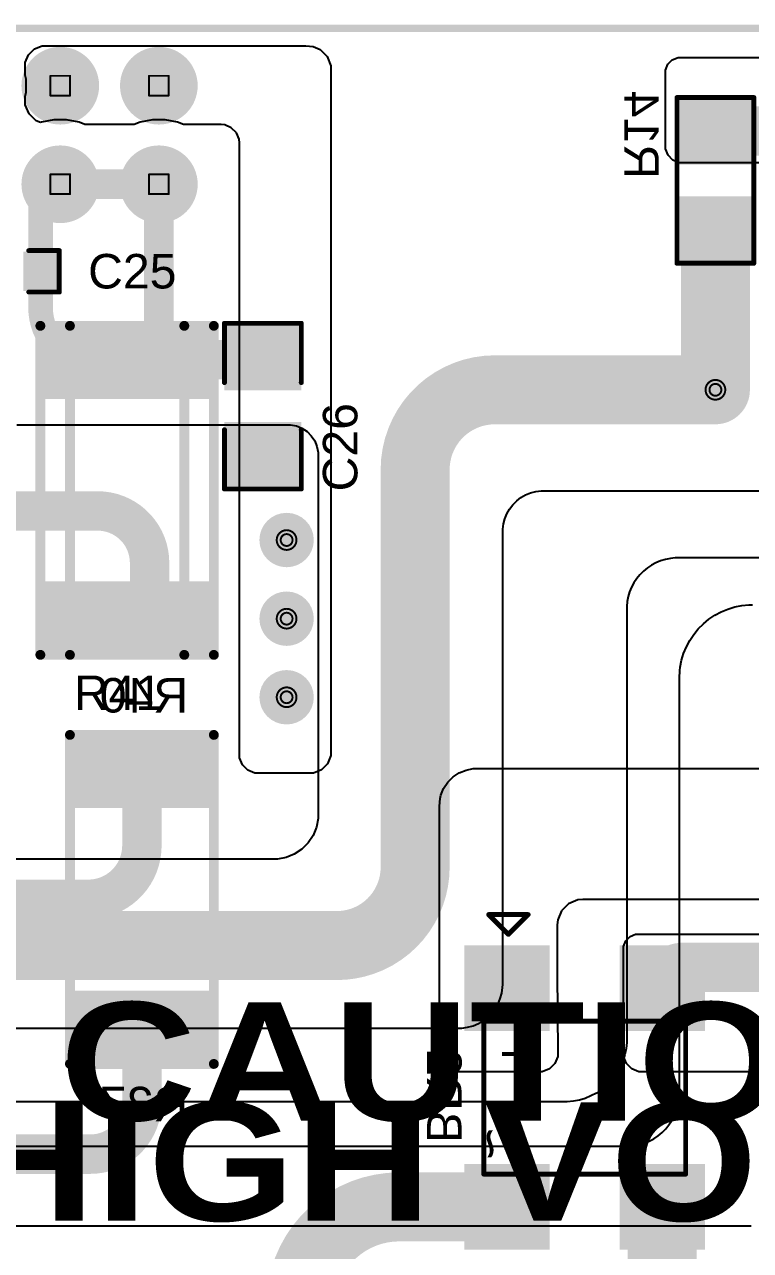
# Model space of a CAD drawing. Header units: inches. Extents: x 0 to 11.3, y 0 to 5.5.
# Drawn here: x 2.579 to 3.316, y 1.309 to 2.553 of the extents above; entities that cross this region are included whole.
import ezdxf

# ---------------------------------------------------------------- set-up
doc = ezdxf.new("R2010")
doc.units = ezdxf.units.IN
doc.header["$MEASUREMENT"] = 0
for name, color, linetype in [('Board Outline', 216, 'Continuous'), ('Bottom Layer', 5, 'Continuous'), ('Bottom Overlay', 54, 'Continuous'), ('Bottom Paste', 16, 'Continuous'), ('Bottom Solder', 6, 'Continuous'), ('Drill Drawing', 1, 'Continuous'), ('Multi-Layer', 9, 'Continuous'), ('Pad Holes', 156, 'Continuous'), ('Top Layer', 1, 'Continuous'), ('Top Overlay', 2, 'Continuous'), ('Top Paste', 8, 'Continuous'), ('Top Solder', 216, 'Continuous'), ('Via Holes', 16, 'Continuous')]:
    doc.layers.add(name, color=color, linetype=linetype)
doc.styles.add('Arial', font='', dxfattribs={"height": 0.2})
doc.styles.add('Arial Black', font='', dxfattribs={"height": 0.2})
doc.styles.get('Arial').set_extended_font_data('Arial')
doc.styles.get('Arial Black').set_extended_font_data('Arial Black')

# ---------------------------------------------------------------- blocks, each defined once
blk = doc.blocks.new('SFH11_PBPC_D12_RA_BK_7')
at = {"layer": 'Bottom Layer'}
h = blk.add_hatch(color=5, dxfattribs=at)
edge = h.paths.add_edge_path()
edge.add_arc((-0.55, 0.05), 0.0354, 0, 360)
h = blk.add_hatch(color=5, dxfattribs=at)
edge = h.paths.add_edge_path()
edge.add_arc((-0.45, 0.05), 0.0354, 0, 360)
h = blk.add_hatch(color=5, dxfattribs=at)
edge = h.paths.add_edge_path()
edge.add_arc((-0.55, -0.05), 0.0354, 0, 360)
h = blk.add_hatch(color=5, dxfattribs=at)
edge = h.paths.add_edge_path()
edge.add_arc((-0.45, -0.05), 0.0354, 0, 360)
at = {"layer": 'Bottom Solder'}
h = blk.add_hatch(color=6, dxfattribs=at)
edge = h.paths.add_edge_path()
edge.add_arc((-0.55, 0.05), 0.0394, 0, 360)
h = blk.add_hatch(color=6, dxfattribs=at)
edge = h.paths.add_edge_path()
edge.add_arc((-0.45, 0.05), 0.0394, 0, 360)
h = blk.add_hatch(color=6, dxfattribs=at)
edge = h.paths.add_edge_path()
edge.add_arc((-0.55, -0.05), 0.0394, 0, 360)
h = blk.add_hatch(color=6, dxfattribs=at)
edge = h.paths.add_edge_path()
edge.add_arc((-0.45, -0.05), 0.0394, 0, 360)
at = {"layer": 'Multi-Layer'}
h = blk.add_hatch(color=9, dxfattribs=at)
edge = h.paths.add_edge_path()
edge.add_arc((-0.55, 0.05), 0.0354, 0, 360)
h = blk.add_hatch(color=9, dxfattribs=at)
edge = h.paths.add_edge_path()
edge.add_arc((-0.45, 0.05), 0.0354, 0, 360)
h = blk.add_hatch(color=9, dxfattribs=at)
edge = h.paths.add_edge_path()
edge.add_arc((-0.55, -0.05), 0.0354, 0, 360)
h = blk.add_hatch(color=9, dxfattribs=at)
edge = h.paths.add_edge_path()
edge.add_arc((-0.45, -0.05), 0.0354, 0, 360)
at = {"layer": 'Pad Holes'}
h = blk.add_hatch(color=7, dxfattribs=at)
edge = h.paths.add_edge_path()
edge.add_arc((-0.55, 0.05), 0.0201, 0, 360)
h = blk.add_hatch(color=7, dxfattribs=at)
edge = h.paths.add_edge_path()
edge.add_arc((-0.45, 0.05), 0.0201, 0, 360)
h = blk.add_hatch(color=7, dxfattribs=at)
edge = h.paths.add_edge_path()
edge.add_arc((-0.55, -0.05), 0.0201, 0, 360)
h = blk.add_hatch(color=7, dxfattribs=at)
edge = h.paths.add_edge_path()
edge.add_arc((-0.45, -0.05), 0.0201, 0, 360)
at = {"layer": 'Top Layer'}
h = blk.add_hatch(color=1, dxfattribs=at)
edge = h.paths.add_edge_path()
edge.add_arc((-0.55, 0.05), 0.0354, 0, 360)
h = blk.add_hatch(color=1, dxfattribs=at)
edge = h.paths.add_edge_path()
edge.add_arc((-0.45, 0.05), 0.0354, 0, 360)
h = blk.add_hatch(color=1, dxfattribs=at)
edge = h.paths.add_edge_path()
edge.add_arc((-0.55, -0.05), 0.0354, 0, 360)
h = blk.add_hatch(color=1, dxfattribs=at)
edge = h.paths.add_edge_path()
edge.add_arc((-0.45, -0.05), 0.0354, 0, 360)
at = {"layer": 'Top Solder'}
h = blk.add_hatch(color=216, dxfattribs=at)
edge = h.paths.add_edge_path()
edge.add_arc((-0.55, 0.05), 0.0394, 0, 360)
h = blk.add_hatch(color=216, dxfattribs=at)
edge = h.paths.add_edge_path()
edge.add_arc((-0.45, 0.05), 0.0394, 0, 360)
h = blk.add_hatch(color=216, dxfattribs=at)
edge = h.paths.add_edge_path()
edge.add_arc((-0.55, -0.05), 0.0394, 0, 360)
h = blk.add_hatch(color=216, dxfattribs=at)
edge = h.paths.add_edge_path()
edge.add_arc((-0.45, -0.05), 0.0394, 0, 360)
blk = doc.blocks.new('RES_2512_13')
at = {"layer": 'Top Layer'}
for points in [[(-0.1594, 0.0669), (-0.0965, 0.0669), (-0.0965, -0.0669), (-0.1594, -0.0669)], [(0.0965, 0.0669), (0.1594, 0.0669), (0.1594, -0.0669), (0.0965, -0.0669)]]:
    blk.add_hatch(color=1, dxfattribs=at).paths.add_polyline_path(points)
at = {"layer": 'Top Paste'}
for points in [[(-0.1594, 0.0669), (-0.0965, 0.0669), (-0.0965, -0.0669), (-0.1594, -0.0669)], [(0.0965, 0.0669), (0.1594, 0.0669), (0.1594, -0.0669), (0.0965, -0.0669)]]:
    blk.add_hatch(color=8, dxfattribs=at).paths.add_polyline_path(points)
at = {"layer": 'Top Solder'}
for points in [[(-0.1634, 0.0709), (-0.0925, 0.0709), (-0.0925, -0.0709), (-0.1634, -0.0709)], [(0.0925, 0.0709), (0.1634, 0.0709), (0.1634, -0.0709), (0.0925, -0.0709)]]:
    blk.add_hatch(color=216, dxfattribs=at).paths.add_polyline_path(points)
at = {"layer": 'Top Overlay', "const_width": 0.01}
for points in [[(-0.167, 0.073), (-0.167, -0.073)], [(-0.167, 0.073), (0.1668, 0.073)], [(0.1668, 0.073), (0.1668, -0.073)], [(-0.167, -0.073), (0.1668, -0.073)]]:
    blk.add_lwpolyline(points, dxfattribs=at)
at = {"layer": 'Top Overlay', "const_width": 0.005}
for points in [[(-0.1695, 0.073, 1), (-0.1645, 0.073, 1)], [(-0.1695, 0.073, 1), (-0.1645, 0.073, 1)], [(0.1643, 0.073, 1), (0.1693, 0.073, 1)], [(0.1643, 0.073, 1), (0.1693, 0.073, 1)], [(-0.1695, -0.073, 1), (-0.1645, -0.073, 1)], [(-0.1695, -0.073, 1), (-0.1645, -0.073, 1)], [(0.1643, -0.073, 1), (0.1693, -0.073, 1)], [(0.1643, -0.073, 1), (0.1693, -0.073, 1)]]:
    blk.add_lwpolyline(points, format="xyb", close=True, dxfattribs=at)
blk = doc.blocks.new('RES_2512_B_14')
at = {"layer": 'Bottom Layer'}
for points in [[(-0.1594, 0.0669), (-0.0965, 0.0669), (-0.0965, -0.0669), (-0.1594, -0.0669)], [(0.0965, 0.0669), (0.1594, 0.0669), (0.1594, -0.0669), (0.0965, -0.0669)]]:
    blk.add_hatch(color=5, dxfattribs=at).paths.add_polyline_path(points)
at = {"layer": 'Bottom Paste'}
for points in [[(-0.1594, 0.0669), (-0.0965, 0.0669), (-0.0965, -0.0669), (-0.1594, -0.0669)], [(0.0965, 0.0669), (0.1594, 0.0669), (0.1594, -0.0669), (0.0965, -0.0669)]]:
    blk.add_hatch(color=16, dxfattribs=at).paths.add_polyline_path(points)
at = {"layer": 'Bottom Solder'}
for points in [[(-0.1634, 0.0709), (-0.0925, 0.0709), (-0.0925, -0.0709), (-0.1634, -0.0709)], [(0.0925, 0.0709), (0.1634, 0.0709), (0.1634, -0.0709), (0.0925, -0.0709)]]:
    blk.add_hatch(color=6, dxfattribs=at).paths.add_polyline_path(points)
at = {"layer": 'Bottom Overlay', "const_width": 0.01}
for points in [[(-0.167, 0.073), (-0.167, -0.073)], [(-0.167, 0.073), (0.1668, 0.073)], [(0.1668, 0.073), (0.1668, -0.073)], [(-0.167, -0.073), (0.1668, -0.073)]]:
    blk.add_lwpolyline(points, dxfattribs=at)
at = {"layer": 'Bottom Overlay', "const_width": 0.005}
for points in [[(-0.1695, 0.073, 1), (-0.1645, 0.073, 1)], [(-0.1695, 0.073, 1), (-0.1645, 0.073, 1)], [(0.1643, 0.073, 1), (0.1693, 0.073, 1)], [(0.1643, 0.073, 1), (0.1693, 0.073, 1)], [(-0.1695, -0.073, 1), (-0.1645, -0.073, 1)], [(-0.1695, -0.073, 1), (-0.1645, -0.073, 1)], [(0.1643, -0.073, 1), (0.1693, -0.073, 1)], [(0.1643, -0.073, 1), (0.1693, -0.073, 1)]]:
    blk.add_lwpolyline(points, format="xyb", close=True, dxfattribs=at)
blk = doc.blocks.new('RES_2512_B_17')
at = {"layer": 'Bottom Layer'}
for points in [[(-0.1594, 0.0669), (-0.0965, 0.0669), (-0.0965, -0.0669), (-0.1594, -0.0669)], [(0.0965, 0.0669), (0.1594, 0.0669), (0.1594, -0.0669), (0.0965, -0.0669)]]:
    blk.add_hatch(color=5, dxfattribs=at).paths.add_polyline_path(points)
at = {"layer": 'Bottom Paste'}
for points in [[(-0.1594, 0.0669), (-0.0965, 0.0669), (-0.0965, -0.0669), (-0.1594, -0.0669)], [(0.0965, 0.0669), (0.1594, 0.0669), (0.1594, -0.0669), (0.0965, -0.0669)]]:
    blk.add_hatch(color=16, dxfattribs=at).paths.add_polyline_path(points)
at = {"layer": 'Bottom Solder'}
for points in [[(-0.1634, 0.0709), (-0.0925, 0.0709), (-0.0925, -0.0709), (-0.1634, -0.0709)], [(0.0925, 0.0709), (0.1634, 0.0709), (0.1634, -0.0709), (0.0925, -0.0709)]]:
    blk.add_hatch(color=6, dxfattribs=at).paths.add_polyline_path(points)
at = {"layer": 'Bottom Overlay', "const_width": 0.01}
for points in [[(-0.167, 0.073), (-0.167, -0.073)], [(-0.167, 0.073), (0.1668, 0.073)], [(0.1668, 0.073), (0.1668, -0.073)], [(-0.167, -0.073), (0.1668, -0.073)]]:
    blk.add_lwpolyline(points, dxfattribs=at)
at = {"layer": 'Bottom Overlay', "const_width": 0.005}
for points in [[(-0.1695, 0.073, 1), (-0.1645, 0.073, 1)], [(-0.1695, 0.073, 1), (-0.1645, 0.073, 1)], [(0.1643, 0.073, 1), (0.1693, 0.073, 1)], [(0.1643, 0.073, 1), (0.1693, 0.073, 1)], [(-0.1695, -0.073, 1), (-0.1645, -0.073, 1)], [(-0.1695, -0.073, 1), (-0.1645, -0.073, 1)], [(0.1643, -0.073, 1), (0.1693, -0.073, 1)], [(0.1643, -0.073, 1), (0.1693, -0.073, 1)]]:
    blk.add_lwpolyline(points, format="xyb", close=True, dxfattribs=at)
blk = doc.blocks.new('R___1206_B_36')
at = {"layer": 'Bottom Layer'}
for points in [[(-0.08, 0.035), (-0.02, 0.035), (-0.02, -0.035), (-0.08, -0.035)], [(0.02, 0.035), (0.08, 0.035), (0.08, -0.035), (0.02, -0.035)]]:
    blk.add_hatch(color=5, dxfattribs=at).paths.add_polyline_path(points)
at = {"layer": 'Bottom Paste'}
for points in [[(-0.08, 0.035), (-0.02, 0.035), (-0.02, -0.035), (-0.08, -0.035)], [(0.02, 0.035), (0.08, 0.035), (0.08, -0.035), (0.02, -0.035)]]:
    blk.add_hatch(color=16, dxfattribs=at).paths.add_polyline_path(points)
at = {"layer": 'Bottom Solder'}
for points in [[(-0.084, 0.039), (-0.016, 0.039), (-0.016, -0.039), (-0.084, -0.039)], [(0.016, 0.039), (0.084, 0.039), (0.084, -0.039), (0.016, -0.039)]]:
    blk.add_hatch(color=6, dxfattribs=at).paths.add_polyline_path(points)
at = {"layer": 'Bottom Overlay', "const_width": 0.005}
for points in [[(-0.084, 0.039), (-0.084, -0.039)], [(-0.084, 0.039), (0.084, 0.039)], [(0.084, 0.039), (0.084, -0.039)], [(-0.084, -0.039), (0.084, -0.039)]]:
    blk.add_lwpolyline(points, dxfattribs=at)
at = {"layer": 'Bottom Overlay', "const_width": 0.0025}
for points in [[(-0.0853, 0.039, 1), (-0.0828, 0.039, 1)], [(-0.0853, 0.039, 1), (-0.0828, 0.039, 1)], [(0.0828, 0.039, 1), (0.0853, 0.039, 1)], [(0.0828, 0.039, 1), (0.0853, 0.039, 1)], [(-0.0853, -0.039, 1), (-0.0828, -0.039, 1)], [(-0.0853, -0.039, 1), (-0.0828, -0.039, 1)], [(0.0828, -0.039, 1), (0.0853, -0.039, 1)], [(0.0828, -0.039, 1), (0.0853, -0.039, 1)]]:
    blk.add_lwpolyline(points, format="xyb", close=True, dxfattribs=at)
blk = doc.blocks.new('C___1206_59')
at = {"layer": 'Top Layer'}
for points in [[(-0.08, 0.035), (-0.02, 0.035), (-0.02, -0.035), (-0.08, -0.035)], [(0.02, 0.035), (0.08, 0.035), (0.08, -0.035), (0.02, -0.035)]]:
    blk.add_hatch(color=1, dxfattribs=at).paths.add_polyline_path(points)
at = {"layer": 'Top Paste'}
for points in [[(-0.08, 0.035), (-0.02, 0.035), (-0.02, -0.035), (-0.08, -0.035)], [(0.02, 0.035), (0.08, 0.035), (0.08, -0.035), (0.02, -0.035)]]:
    blk.add_hatch(color=8, dxfattribs=at).paths.add_polyline_path(points)
at = {"layer": 'Top Solder'}
for points in [[(-0.084, 0.039), (-0.016, 0.039), (-0.016, -0.039), (-0.084, -0.039)], [(0.016, 0.039), (0.084, 0.039), (0.084, -0.039), (0.016, -0.039)]]:
    blk.add_hatch(color=216, dxfattribs=at).paths.add_polyline_path(points)
at = {"layer": 'Top Overlay', "const_width": 0.005}
for points in [[(-0.084, 0.039), (-0.084, -0.039)], [(-0.084, 0.039), (-0.024, 0.039)], [(0.024, 0.039), (0.084, 0.039)], [(0.084, 0.039), (0.084, -0.039)], [(-0.084, -0.039), (-0.024, -0.039)], [(0.024, -0.039), (0.084, -0.039)]]:
    blk.add_lwpolyline(points, dxfattribs=at)
at = {"layer": 'Top Overlay', "const_width": 0.0025}
for points in [[(-0.0853, 0.039, 1), (-0.0828, 0.039, 1)], [(-0.0853, 0.039, 1), (-0.0828, 0.039, 1)], [(-0.0253, 0.039, 1), (-0.0227, 0.039, 1)], [(0.0227, 0.039, 1), (0.0253, 0.039, 1)], [(0.0828, 0.039, 1), (0.0853, 0.039, 1)], [(0.0828, 0.039, 1), (0.0853, 0.039, 1)], [(-0.0853, -0.039, 1), (-0.0828, -0.039, 1)], [(-0.0853, -0.039, 1), (-0.0828, -0.039, 1)], [(-0.0253, -0.039, 1), (-0.0227, -0.039, 1)], [(0.0227, -0.039, 1), (0.0253, -0.039, 1)], [(0.0828, -0.039, 1), (0.0853, -0.039, 1)], [(0.0828, -0.039, 1), (0.0853, -0.039, 1)]]:
    blk.add_lwpolyline(points, format="xyb", close=True, dxfattribs=at)
blk = doc.blocks.new('C___0603_60')
at = {"layer": 'Top Layer'}
for points in [[(-0.015, 0.0175), (-0.015, -0.0175), (-0.045, -0.0175), (-0.045, 0.0175)], [(0.045, 0.0175), (0.045, -0.0175), (0.015, -0.0175), (0.015, 0.0175)]]:
    blk.add_hatch(color=1, dxfattribs=at).paths.add_polyline_path(points)
at = {"layer": 'Top Paste'}
for points in [[(-0.015, 0.0175), (-0.015, -0.0175), (-0.045, -0.0175), (-0.045, 0.0175)], [(0.045, 0.0175), (0.045, -0.0175), (0.015, -0.0175), (0.015, 0.0175)]]:
    blk.add_hatch(color=8, dxfattribs=at).paths.add_polyline_path(points)
at = {"layer": 'Top Solder'}
for points in [[(-0.0126, 0.0199), (-0.0126, -0.0199), (-0.0474, -0.0199), (-0.0474, 0.0199)], [(0.0474, 0.0199), (0.0474, -0.0199), (0.0126, -0.0199), (0.0126, 0.0199)]]:
    blk.add_hatch(color=216, dxfattribs=at).paths.add_polyline_path(points)
at = {"layer": 'Top Overlay', "const_width": 0.005}
for points in [[(-0.049, 0.021), (-0.049, -0.021)], [(-0.018, 0.021), (-0.049, 0.021)], [(0.049, 0.021), (0.018, 0.021)], [(0.049, 0.021), (0.049, -0.021)], [(-0.018, -0.021), (-0.049, -0.021)], [(0.049, -0.021), (0.018, -0.021)]]:
    blk.add_lwpolyline(points, dxfattribs=at)
at = {"layer": 'Top Overlay', "const_width": 0.0025}
for points in [[(-0.0503, 0.021, 1), (-0.0478, 0.021, 1)], [(-0.0503, 0.021, 1), (-0.0478, 0.021, 1)], [(-0.0192, 0.021, 1), (-0.0168, 0.021, 1)], [(0.0168, 0.021, 1), (0.0192, 0.021, 1)], [(0.0478, 0.021, 1), (0.0503, 0.021, 1)], [(0.0478, 0.021, 1), (0.0503, 0.021, 1)], [(-0.0503, -0.021, 1), (-0.0478, -0.021, 1)], [(-0.0503, -0.021, 1), (-0.0478, -0.021, 1)], [(-0.0192, -0.021, 1), (-0.0168, -0.021, 1)], [(0.0168, -0.021, 1), (0.0192, -0.021, 1)], [(0.0478, -0.021, 1), (0.0503, -0.021, 1)], [(0.0478, -0.021, 1), (0.0503, -0.021, 1)]]:
    blk.add_lwpolyline(points, format="xyb", close=True, dxfattribs=at)
blk = doc.blocks.new('LMBS_1_B_78')
at = {"layer": 'Bottom Layer'}
for points in [[(-0.1503, 0.1181), (-0.0715, 0.1181), (-0.0715, 0.0394), (-0.1503, 0.0394)], [(0.0715, 0.1181), (0.1503, 0.1181), (0.1503, 0.0394), (0.0715, 0.0394)], [(-0.1503, -0.0394), (-0.0715, -0.0394), (-0.0715, -0.1181), (-0.1503, -0.1181)], [(0.0715, -0.0394), (0.1503, -0.0394), (0.1503, -0.1181), (0.0715, -0.1181)]]:
    blk.add_hatch(color=5, dxfattribs=at).paths.add_polyline_path(points)
at = {"layer": 'Bottom Paste'}
for points in [[(-0.1503, 0.1181), (-0.0715, 0.1181), (-0.0715, 0.0394), (-0.1503, 0.0394)], [(0.0715, 0.1181), (0.1503, 0.1181), (0.1503, 0.0394), (0.0715, 0.0394)], [(-0.1503, -0.0394), (-0.0715, -0.0394), (-0.0715, -0.1181), (-0.1503, -0.1181)], [(0.0715, -0.0394), (0.1503, -0.0394), (0.1503, -0.1181), (0.0715, -0.1181)]]:
    blk.add_hatch(color=16, dxfattribs=at).paths.add_polyline_path(points)
at = {"layer": 'Bottom Solder'}
for points in [[(-0.1543, 0.1221), (-0.0675, 0.1221), (-0.0675, 0.0354), (-0.1543, 0.0354)], [(0.0675, 0.1221), (0.1543, 0.1221), (0.1543, 0.0354), (0.0675, 0.0354)], [(-0.1543, -0.0354), (-0.0675, -0.0354), (-0.0675, -0.1221), (-0.1543, -0.1221)], [(0.0675, -0.0354), (0.1543, -0.0354), (0.1543, -0.1221), (0.0675, -0.1221)]]:
    blk.add_hatch(color=6, dxfattribs=at).paths.add_polyline_path(points)
at = {"layer": 'Bottom Overlay', "const_width": 0.005}
for points in [[(0.0776, 0.1024), (-0.0776, 0.1024)], [(-0.0776, -0.1024), (-0.0776, 0.1024)], [(0.0776, -0.1024), (0.0776, 0.1024)], [(0.0776, -0.1024), (-0.0776, -0.1024)]]:
    blk.add_lwpolyline(points, dxfattribs=at)
at = {"layer": 'Bottom Overlay', "const_width": 0.0025}
for points in [[(-0.0789, 0.1024, 1), (-0.0764, 0.1024, 1)], [(-0.0789, 0.1024, 1), (-0.0764, 0.1024, 1)], [(0.0764, 0.1024, 1), (0.0789, 0.1024, 1)], [(0.0764, 0.1024, 1), (0.0789, 0.1024, 1)], [(-0.0789, -0.1024, 1), (-0.0764, -0.1024, 1)], [(-0.0789, -0.1024, 1), (-0.0764, -0.1024, 1)], [(0.0764, -0.1024, 1), (0.0789, -0.1024, 1)], [(0.0764, -0.1024, 1), (0.0789, -0.1024, 1)]]:
    blk.add_lwpolyline(points, format="xyb", close=True, dxfattribs=at)
at = {"layer": 'Bottom Overlay', "style": 'Arial', "text_generation_flag": 2}
for s, p in [('-', (-0.0602, 0.0967)), ('+', (-0.0602, -0.0508))]:
    blk.add_text(s, height=0.0394, rotation=-180, dxfattribs=at).set_placement(p)
for p in [(0.063, 0.035), (0.063, -0.115)]:
    blk.add_text('~', height=0.0394, dxfattribs=at).set_placement(p)

msp = doc.modelspace()

# ---------------------------------------------------------------- hatches: boundary and pattern name
at = {"layer": 'Bottom Layer'}
h = msp.add_hatch(color=5, dxfattribs=at)
edge = h.paths.add_edge_path()
edge.add_arc((3.28, 2.1824), 0.0236, 0, 360)
h = msp.add_hatch(color=5, dxfattribs=at)
edge = h.paths.add_edge_path()
edge.add_arc((2.845, 2.03), 0.0236, 0, 360)
h = msp.add_hatch(color=5, dxfattribs=at)
edge = h.paths.add_edge_path()
edge.add_arc((2.845, 1.9502), 0.0236, 0, 360)
h = msp.add_hatch(color=5, dxfattribs=at)
edge = h.paths.add_edge_path()
edge.add_arc((2.845, 1.8705), 0.0236, 0, 360)
at = {"layer": 'Bottom Solder'}
h = msp.add_hatch(color=6, dxfattribs=at)
edge = h.paths.add_edge_path()
edge.add_arc((3.28, 2.1824), 0.0276, 0, 360)
h = msp.add_hatch(color=6, dxfattribs=at)
edge = h.paths.add_edge_path()
edge.add_arc((2.845, 2.03), 0.0276, 0, 360)
h = msp.add_hatch(color=6, dxfattribs=at)
edge = h.paths.add_edge_path()
edge.add_arc((2.845, 1.9502), 0.0276, 0, 360)
h = msp.add_hatch(color=6, dxfattribs=at)
edge = h.paths.add_edge_path()
edge.add_arc((2.845, 1.8705), 0.0276, 0, 360)
at = {"layer": 'Top Layer'}
h = msp.add_hatch(color=1, dxfattribs=at)
edge = h.paths.add_edge_path()
edge.add_arc((3.28, 2.1824), 0.0236, 0, 360)
h = msp.add_hatch(color=1, dxfattribs=at)
edge = h.paths.add_edge_path()
edge.add_arc((2.845, 2.03), 0.0236, 0, 360)
h = msp.add_hatch(color=1, dxfattribs=at)
edge = h.paths.add_edge_path()
edge.add_arc((2.845, 1.9502), 0.0236, 0, 360)
h = msp.add_hatch(color=1, dxfattribs=at)
edge = h.paths.add_edge_path()
edge.add_arc((2.845, 1.8705), 0.0236, 0, 360)
at = {"layer": 'Top Solder'}
h = msp.add_hatch(color=216, dxfattribs=at)
edge = h.paths.add_edge_path()
edge.add_arc((3.28, 2.1824), 0.0276, 0, 360)
h = msp.add_hatch(color=216, dxfattribs=at)
edge = h.paths.add_edge_path()
edge.add_arc((2.845, 2.03), 0.0276, 0, 360)
h = msp.add_hatch(color=216, dxfattribs=at)
edge = h.paths.add_edge_path()
edge.add_arc((2.845, 1.9502), 0.0276, 0, 360)
h = msp.add_hatch(color=216, dxfattribs=at)
edge = h.paths.add_edge_path()
edge.add_arc((2.845, 1.8705), 0.0276, 0, 360)
at = {"layer": 'Via Holes'}
h = msp.add_hatch(color=7, dxfattribs=at)
edge = h.paths.add_edge_path()
edge.add_arc((3.28, 2.1824), 0.0118, 0, 360)
h = msp.add_hatch(color=7, dxfattribs=at)
edge = h.paths.add_edge_path()
edge.add_arc((2.845, 2.03), 0.0118, 0, 360)
h = msp.add_hatch(color=7, dxfattribs=at)
edge = h.paths.add_edge_path()
edge.add_arc((2.845, 1.9502), 0.0118, 0, 360)
h = msp.add_hatch(color=7, dxfattribs=at)
edge = h.paths.add_edge_path()
edge.add_arc((2.845, 1.8705), 0.0118, 0, 360)

# ---------------------------------------------------------------- linework, layer by layer
at = {"layer": 'Board Outline', "const_width": 0.0075}
msp.add_lwpolyline([(0.0098, 2.5492), (4.3209, 2.5492)], dxfattribs=at)
at = {"layer": 'Bottom Layer'}
for p, q in [((2.5832, 2.5222), (2.5892, 2.5282)), ((2.5892, 2.5282), (2.597, 2.5315)), ((2.597, 2.5315), (2.8645, 2.5315)), ((2.8645, 2.5315), (2.8645, 2.5315)), ((2.8645, 2.5315), (2.8645, 2.5315)), ((2.8645, 2.5315), (2.8645, 2.5315)), ((2.8645, 2.5315), (2.8719, 2.5305)), ((2.8719, 2.5305), (2.879, 2.5276)), ((2.879, 2.5276), (2.8861, 2.5204)), ((2.5799, 2.5144), (2.5832, 2.5222)), ((2.5799, 2.5017), (2.5799, 2.5144)), ((2.8861, 2.5204), (2.89, 2.5111)), ((3.2293, 2.5068), (3.2317, 2.5126)), ((3.2317, 2.5126), (3.2362, 2.5171)), ((3.2362, 2.5171), (3.2421, 2.5196)), ((3.2421, 2.5196), (3.2453, 2.5196)), ((3.2453, 2.5196), (3.2453, 2.5196)), ((3.2453, 2.5196), (3.4653, 2.5196)), ((2.5808, 2.4974), (2.5799, 2.5017)), ((2.89, 2.5111), (2.89, 2.506)), ((2.89, 2.506), (2.89, 1.8157)), ((3.2293, 2.4781), (3.2293, 2.5068)), ((2.5808, 2.4845), (2.5808, 2.4974)), ((2.5799, 2.4801), (2.5808, 2.4845)), ((2.5799, 2.4716), (2.5799, 2.4801)), ((3.2293, 2.4303), (3.2293, 2.4781)), ((2.5838, 2.4623), (2.5799, 2.4716)), ((2.5908, 2.4552), (2.5838, 2.4623)), ((2.5952, 2.4534), (2.5908, 2.4552)), ((2.5963, 2.4539), (2.5952, 2.4534)), ((2.6089, 2.4564), (2.5963, 2.4539)), ((2.6218, 2.4564), (2.6089, 2.4564)), ((2.6344, 2.4539), (2.6218, 2.4564)), ((2.6403, 2.4514), (2.6344, 2.4539)), ((2.6904, 2.4514), (2.6403, 2.4514)), ((2.6963, 2.4539), (2.6904, 2.4514)), ((2.7089, 2.4564), (2.6963, 2.4539)), ((2.7218, 2.4564), (2.7089, 2.4564)), ((2.7344, 2.4539), (2.7218, 2.4564)), ((2.7403, 2.4514), (2.7344, 2.4539)), ((2.7786, 2.4514), (2.7403, 2.4514)), ((2.7822, 2.4511), (2.7786, 2.4514)), ((2.7889, 2.4483), (2.7822, 2.4511)), ((2.794, 2.4432), (2.7889, 2.4483)), ((2.7968, 2.4365), (2.794, 2.4432)), ((2.7972, 2.4328), (2.7968, 2.4365)), ((2.7972, 1.8128), (2.7972, 2.4328)), ((2.7972, 2.4328), (2.7972, 2.4328)), ((2.7972, 2.4328), (2.7972, 2.4328)), ((2.7972, 2.4328), (2.7972, 2.4328)), ((3.2293, 2.4269), (3.2293, 2.4303)), ((3.232, 2.4204), (3.2293, 2.4269)), ((3.2369, 2.4155), (3.232, 2.4204)), ((3.2433, 2.4128), (3.2369, 2.4155)), ((3.2468, 2.4128), (3.2433, 2.4128)), ((3.4629, 2.4128), (3.2468, 2.4128)), ((2.7972, 1.809), (2.7972, 1.8128)), ((2.8001, 1.8019), (2.7972, 1.809)), ((2.89, 1.8113), (2.8866, 1.8031)), ((2.89, 1.8157), (2.89, 1.8157)), ((2.89, 1.8157), (2.89, 1.8113)), ((2.8055, 1.7964), (2.8001, 1.8019)), ((2.8127, 1.7935), (2.8055, 1.7964)), ((2.8165, 1.7935), (2.8127, 1.7935)), ((2.8678, 1.7935), (2.8165, 1.7935)), ((2.8722, 1.7935), (2.8678, 1.7935)), ((2.8804, 1.7969), (2.8722, 1.7935)), ((2.8866, 1.8031), (2.8804, 1.7969)), ((3.0138, 1.7896), (3.0201, 1.7938)), ((3.0201, 1.7938), (3.027, 1.7967)), ((3.027, 1.7967), (3.0344, 1.7981)), ((3.0344, 1.7981), (3.0381, 1.7981)), ((3.0381, 1.7981), (3.6898, 1.7981)), ((3.0043, 1.7781), (3.0085, 1.7843)), ((3.0085, 1.7843), (3.0138, 1.7896)), ((3, 1.76), (3.0008, 1.7677)), ((3.0008, 1.7677), (3.0015, 1.7711)), ((3.0015, 1.7711), (3.0043, 1.7781)), ((3, 1.5084), (3, 1.76)), ((3, 1.76), (3, 1.76)), ((3.131, 1.6611), (3.1239, 1.6539)), ((3.1404, 1.6649), (3.131, 1.6611)), ((3.1454, 1.6654), (3.1404, 1.6649)), ((3.2357, 1.6654), (3.1454, 1.6654)), ((3.1454, 1.6654), (3.1454, 1.6654)), ((3.5916, 1.6654), (3.2357, 1.6654)), ((3.12, 1.6446), (3.1195, 1.6395)), ((3.1239, 1.6539), (3.12, 1.6446)), ((3.1195, 1.6395), (3.1195, 1.5908)), ((3.1934, 1.6277), (3.199, 1.63)), ((3.199, 1.63), (3.2021, 1.63)), ((3.2021, 1.63), (3.5183, 1.63)), ((3.1868, 1.6177), (3.1891, 1.6234)), ((3.1868, 1.6147), (3.1868, 1.6177)), ((3.1891, 1.6234), (3.1934, 1.6277)), ((3.1868, 1.51), (3.1868, 1.6147)), ((3.1868, 1.6147), (3.1868, 1.6147)), ((3.1195, 1.5908), (3.12, 1.51)), ((3, 1.5048), (3, 1.5084)), ((3.12, 1.5061), (3.117, 1.499)), ((3.12, 1.51), (3.12, 1.5061)), ((3.1868, 1.5061), (3.1868, 1.51)), ((3.1897, 1.499), (3.1868, 1.5061)), ((3.0027, 1.4983), (3, 1.5048)), ((3.0077, 1.4933), (3.0027, 1.4983)), ((3.0143, 1.4906), (3.0077, 1.4933)), ((3.1116, 1.4935), (3.1044, 1.4906)), ((3.117, 1.499), (3.1116, 1.4935)), ((3.1952, 1.4935), (3.1897, 1.499)), ((3.2023, 1.4906), (3.1952, 1.4935)), ((3.1044, 1.4906), (3.0143, 1.4906)), ((3.3544, 1.4906), (3.2023, 1.4906))]:
    msp.add_line(p, q, dxfattribs=at)
for points, const_width in [([(3.28, 2.4448), (3.4135, 2.4448)], 0.05), ([(2.62, 2.3909), (2.7154, 2.3909)], 0.03), ([(2.7154, 2.2325), (2.7154, 2.3909)], 0.03), ([(2.7154, 2.3909), (2.72, 2.3909)], 0.03), ([(3.28, 2.1824), (3.28, 2.3344)], 0.07), ([(2.6825, 2.2085), (2.7154, 2.2325)], 0.03), ([(2.5583, 2.0595), (2.6533, 2.0595)], 0.04), ([(2.706, 1.9526), (2.706, 2.0068)], 0.04), ([(2.6982, 1.7199), (2.6982, 1.7935)], 0.04), ([(2.5488, 1.6655), (2.6438, 1.6655)], 0.04), ([(3.2473, 1.5965), (3.5108, 1.5965)], 0.05), ([(2.6982, 1.4592), (2.6982, 1.5376)], 0.04), ([(2.4345, 1.407), (2.646, 1.407)], 0.04), ([(2.9593, 1.3535), (3.0615, 1.3535)], 0.07), ([(3.2261, 1.2292), (3.2261, 1.3535)], 0.07)]:
    msp.add_lwpolyline(points, dxfattribs=dict(at, const_width=const_width))
for points, const_width in [([(3.2675, 2.4448, 1), (3.2925, 2.4448, 1)], 0.025), ([(2.6125, 2.3909, 1), (2.6275, 2.3909, 1)], 0.015), ([(2.7079, 2.3909, 1), (2.7229, 2.3909, 1)], 0.015), ([(2.7079, 2.3909, 1), (2.7229, 2.3909, 1)], 0.015), ([(2.7079, 2.3909, 1), (2.7229, 2.3909, 1)], 0.015), ([(2.7125, 2.3909, 1), (2.7275, 2.3909, 1)], 0.015), ([(3.2625, 2.3344, 1), (3.2975, 2.3344, 1)], 0.035), ([(2.7079, 2.2325, 1), (2.7229, 2.2325, 1)], 0.015), ([(2.7079, 2.2325, 1), (2.7229, 2.2325, 1)], 0.015), ([(2.6751, 2.2085, 1), (2.69, 2.2085, 1)], 0.015), ([(3.2625, 2.1824, 1), (3.2975, 2.1824, 1)], 0.035), ([(2.6433, 2.0595, 1), (2.6633, 2.0595, 1)], 0.02), ([(2.6433, 2.0595, 1), (2.6633, 2.0595, 1)], 0.02), ([(2.696, 2.0068, 1), (2.716, 2.0068, 1)], 0.02), ([(2.696, 2.0068, 1), (2.716, 2.0068, 1)], 0.02), ([(2.696, 1.9526, 1), (2.716, 1.9526, 1)], 0.02), ([(2.6882, 1.7935, 1), (2.7082, 1.7935, 1)], 0.02), ([(2.6882, 1.7199, 1), (2.7082, 1.7199, 1)], 0.02), ([(2.6882, 1.7199, 1), (2.7082, 1.7199, 1)], 0.02), ([(2.6338, 1.6655, 1), (2.6538, 1.6655, 1)], 0.02), ([(2.6338, 1.6655, 1), (2.6538, 1.6655, 1)], 0.02), ([(3.2348, 1.5965, 1), (3.2598, 1.5965, 1)], 0.025), ([(3.2348, 1.5965, 1), (3.2598, 1.5965, 1)], 0.025), ([(3.2136, 1.5753, 1), (3.2386, 1.5753, 1)], 0.025), ([(2.6882, 1.5376, 1), (2.7082, 1.5376, 1)], 0.02), ([(2.6882, 1.4592, 1), (2.7082, 1.4592, 1)], 0.02), ([(2.6882, 1.4592, 1), (2.7082, 1.4592, 1)], 0.02), ([(2.636, 1.407, 1), (2.656, 1.407, 1)], 0.02), ([(2.636, 1.407, 1), (2.656, 1.407, 1)], 0.02), ([(2.9418, 1.3535, 1), (2.9768, 1.3535, 1)], 0.035), ([(2.9418, 1.3535, 1), (2.9768, 1.3535, 1)], 0.035), ([(3.044, 1.3535, 1), (3.079, 1.3535, 1)], 0.035), ([(3.2086, 1.3535, 1), (3.2436, 1.3535, 1)], 0.035)]:
    msp.add_lwpolyline(points, format="xyb", close=True, dxfattribs=dict(at, const_width=const_width))
for points, const_width in [([(2.6533, 2.0595, -0.414214), (2.706, 2.0068)], 0.04), ([(2.6982, 1.7199, -0.414214), (2.6438, 1.6655)], 0.04), ([(3.2261, 1.5753, -0.414214), (3.2473, 1.5965)], 0.05), ([(2.6982, 1.4592, -0.414214), (2.646, 1.407)], 0.04), ([(2.8593, 1.2535, -0.414214), (2.9593, 1.3535)], 0.07)]:
    msp.add_lwpolyline(points, format="xyb", dxfattribs=dict(at, const_width=const_width))
at = {"layer": 'Bottom Overlay'}
for p, q in [((3.07, 1.63), (3.05, 1.65)), ((3.05, 1.65), (3.09, 1.65)), ((3.09, 1.65), (3.07, 1.63))]:
    msp.add_line(p, q, dxfattribs=at)
at = {"layer": 'Bottom Overlay', "const_width": 0.005}
for points in [[(3.05, 1.65), (3.09, 1.65)], [(3.05, 1.65), (3.07, 1.63)], [(3.07, 1.63), (3.09, 1.65)]]:
    msp.add_lwpolyline(points, dxfattribs=at)
at = {"layer": 'Bottom Overlay', "const_width": 0.0025}
for points in [[(3.0488, 1.65, 1), (3.0513, 1.65, 1)], [(3.0488, 1.65, 1), (3.0513, 1.65, 1)], [(3.0888, 1.65, 1), (3.0913, 1.65, 1)], [(3.0888, 1.65, 1), (3.0913, 1.65, 1)], [(3.0688, 1.63, 1), (3.0713, 1.63, 1)], [(3.0688, 1.63, 1), (3.0713, 1.63, 1)]]:
    msp.add_lwpolyline(points, format="xyb", close=True, dxfattribs=at)
at = {"layer": 'Drill Drawing', "const_width": 0.002}
for points in [[(2.6054, 2.5009), (2.6254, 2.5009)], [(2.6054, 2.4809), (2.6054, 2.5009)], [(2.6254, 2.4809), (2.6254, 2.5009)], [(2.7054, 2.5009), (2.7254, 2.5009)], [(2.7054, 2.4809), (2.7054, 2.5009)], [(2.7254, 2.4809), (2.7254, 2.5009)], [(2.6054, 2.4809), (2.6254, 2.4809)], [(2.7054, 2.4809), (2.7254, 2.4809)], [(2.6054, 2.4009), (2.6254, 2.4009)], [(2.6054, 2.3809), (2.6054, 2.4009)], [(2.6254, 2.3809), (2.6254, 2.4009)], [(2.7054, 2.4009), (2.7254, 2.4009)], [(2.7054, 2.3809), (2.7054, 2.4009)], [(2.7254, 2.3809), (2.7254, 2.4009)], [(2.6054, 2.3809), (2.6254, 2.3809)], [(2.7054, 2.3809), (2.7254, 2.3809)]]:
    msp.add_lwpolyline(points, dxfattribs=at)
at = {"layer": 'Drill Drawing'}
for points, const_width in [([(2.6049, 2.5009, 1), (2.6059, 2.5009, 1)], 0.001), ([(2.6049, 2.5009, 1), (2.6059, 2.5009, 1)], 0.001), ([(2.6249, 2.5009, 1), (2.6259, 2.5009, 1)], 0.001), ([(2.6249, 2.5009, 1), (2.6259, 2.5009, 1)], 0.001), ([(2.7049, 2.5009, 1), (2.7059, 2.5009, 1)], 0.001), ([(2.7049, 2.5009, 1), (2.7059, 2.5009, 1)], 0.001), ([(2.7249, 2.5009, 1), (2.7259, 2.5009, 1)], 0.001), ([(2.7249, 2.5009, 1), (2.7259, 2.5009, 1)], 0.001), ([(2.6049, 2.4809, 1), (2.6059, 2.4809, 1)], 0.001), ([(2.6049, 2.4809, 1), (2.6059, 2.4809, 1)], 0.001), ([(2.6249, 2.4809, 1), (2.6259, 2.4809, 1)], 0.001), ([(2.6249, 2.4809, 1), (2.6259, 2.4809, 1)], 0.001), ([(2.7049, 2.4809, 1), (2.7059, 2.4809, 1)], 0.001), ([(2.7049, 2.4809, 1), (2.7059, 2.4809, 1)], 0.001), ([(2.7249, 2.4809, 1), (2.7259, 2.4809, 1)], 0.001), ([(2.7249, 2.4809, 1), (2.7259, 2.4809, 1)], 0.001), ([(2.6049, 2.4009, 1), (2.6059, 2.4009, 1)], 0.001), ([(2.6049, 2.4009, 1), (2.6059, 2.4009, 1)], 0.001), ([(2.6249, 2.4009, 1), (2.6259, 2.4009, 1)], 0.001), ([(2.6249, 2.4009, 1), (2.6259, 2.4009, 1)], 0.001), ([(2.7049, 2.4009, 1), (2.7059, 2.4009, 1)], 0.001), ([(2.7049, 2.4009, 1), (2.7059, 2.4009, 1)], 0.001), ([(2.7249, 2.4009, 1), (2.7259, 2.4009, 1)], 0.001), ([(2.7249, 2.4009, 1), (2.7259, 2.4009, 1)], 0.001), ([(2.6049, 2.3809, 1), (2.6059, 2.3809, 1)], 0.001), ([(2.6049, 2.3809, 1), (2.6059, 2.3809, 1)], 0.001), ([(2.6249, 2.3809, 1), (2.6259, 2.3809, 1)], 0.001), ([(2.6249, 2.3809, 1), (2.6259, 2.3809, 1)], 0.001), ([(2.7049, 2.3809, 1), (2.7059, 2.3809, 1)], 0.001), ([(2.7049, 2.3809, 1), (2.7059, 2.3809, 1)], 0.001), ([(2.7249, 2.3809, 1), (2.7259, 2.3809, 1)], 0.001), ([(2.7249, 2.3809, 1), (2.7259, 2.3809, 1)], 0.001), ([(3.29, 2.1824, 1), (3.27, 2.1824, 1)], 0.002), ([(3.286, 2.1824, 1), (3.274, 2.1824, 1)], 0.002), ([(3.2695, 2.1824, 1), (3.2705, 2.1824, 1)], 0.001), ([(3.2735, 2.1824, 1), (3.2745, 2.1824, 1)], 0.001), ([(3.2855, 2.1824, 1), (3.2865, 2.1824, 1)], 0.001), ([(3.2895, 2.1824, 1), (3.2905, 2.1824, 1)], 0.001), ([(2.855, 2.03, 1), (2.835, 2.03, 1)], 0.002), ([(2.8345, 2.03, 1), (2.8355, 2.03, 1)], 0.001), ([(2.851, 2.03, 1), (2.839, 2.03, 1)], 0.002), ([(2.8385, 2.03, 1), (2.8395, 2.03, 1)], 0.001), ([(2.8505, 2.03, 1), (2.8515, 2.03, 1)], 0.001), ([(2.8545, 2.03, 1), (2.8555, 2.03, 1)], 0.001), ([(2.855, 1.9502, 1), (2.835, 1.9502, 1)], 0.002), ([(2.851, 1.9502, 1), (2.839, 1.9502, 1)], 0.002), ([(2.8345, 1.9502, 1), (2.8355, 1.9502, 1)], 0.001), ([(2.8385, 1.9502, 1), (2.8395, 1.9502, 1)], 0.001), ([(2.8505, 1.9502, 1), (2.8515, 1.9502, 1)], 0.001), ([(2.8545, 1.9502, 1), (2.8555, 1.9502, 1)], 0.001), ([(2.855, 1.8705, 1), (2.835, 1.8705, 1)], 0.002), ([(2.8345, 1.8705, 1), (2.8355, 1.8705, 1)], 0.001), ([(2.851, 1.8705, 1), (2.839, 1.8705, 1)], 0.002), ([(2.8385, 1.8705, 1), (2.8395, 1.8705, 1)], 0.001), ([(2.8505, 1.8705, 1), (2.8515, 1.8705, 1)], 0.001), ([(2.8545, 1.8705, 1), (2.8555, 1.8705, 1)], 0.001)]:
    msp.add_lwpolyline(points, format="xyb", close=True, dxfattribs=dict(at, const_width=const_width))
at = {"layer": 'Top Layer'}
for p, q in [((2.5712, 2.147), (2.7651, 2.147)), ((2.7651, 2.147), (2.7651, 2.147)), ((2.7651, 2.147), (2.8489, 2.147)), ((2.8489, 2.147), (2.8549, 2.1458)), ((2.8549, 2.1458), (2.8606, 2.1435)), ((2.8606, 2.1435), (2.8657, 2.14)), ((2.8657, 2.14), (2.87, 2.1357)), ((2.87, 2.1357), (2.8735, 2.1306)), ((2.8735, 2.1306), (2.8758, 2.1249)), ((2.8758, 2.1249), (2.877, 2.1189)), ((2.877, 2.1189), (2.877, 2.1158)), ((2.877, 2.1158), (2.877, 2.1158)), ((2.877, 2.1158), (2.877, 1.752)), ((3.0875, 2.0758), (3.0925, 2.0779)), ((3.0925, 2.0779), (3.0978, 2.0793)), ((3.0978, 2.0793), (3.1033, 2.08)), ((3.1033, 2.08), (3.106, 2.08)), ((3.106, 2.08), (3.106, 2.08)), ((3.106, 2.08), (3.8726, 2.08)), ((3.0712, 2.0614), (3.0745, 2.0658)), ((3.0745, 2.0658), (3.0784, 2.0697)), ((3.0784, 2.0697), (3.0827, 2.073)), ((3.0827, 2.073), (3.0875, 2.0758)), ((3.0663, 2.0516), (3.0684, 2.0567)), ((3.0684, 2.0567), (3.0712, 2.0614)), ((3.0642, 2.0409), (3.0649, 2.0463)), ((3.0642, 2.0381), (3.0642, 2.0409)), ((3.0649, 2.0463), (3.0663, 2.0516)), ((3.0642, 1.9243), (3.0642, 2.0381)), ((3.2152, 2.0045), (3.211, 2.0017)), ((3.2197, 2.0069), (3.2152, 2.0045)), ((3.2244, 2.0088), (3.2197, 2.0069)), ((3.2293, 2.0103), (3.2244, 2.0088)), ((3.2343, 2.0113), (3.2293, 2.0103)), ((3.2393, 2.0118), (3.2343, 2.0113)), ((3.2419, 2.0119), (3.2393, 2.0118)), ((3.7261, 2.0119), (3.2419, 2.0119)), ((3.2002, 1.9909), (3.1974, 1.9867)), ((3.2034, 1.9948), (3.2002, 1.9909)), ((3.207, 1.9984), (3.2034, 1.9948)), ((3.211, 2.0017), (3.207, 1.9984)), ((3.193, 1.9775), (3.1916, 1.9726)), ((3.195, 1.9822), (3.193, 1.9775)), ((3.1974, 1.9867), (3.195, 1.9822)), ((3.1906, 1.9676), (3.1901, 1.9625)), ((3.1916, 1.9726), (3.1906, 1.9676)), ((3.1901, 1.9625), (3.19, 1.96)), ((3.19, 1.96), (3.19, 1.76)), ((3.2734, 1.9497), (3.2795, 1.9538)), ((3.2795, 1.9538), (3.2859, 1.9572)), ((3.2859, 1.9572), (3.2926, 1.96)), ((3.2926, 1.96), (3.2996, 1.9621)), ((3.2996, 1.9621), (3.3068, 1.9635)), ((3.3068, 1.9635), (3.314, 1.9642)), ((3.314, 1.9642), (3.3177, 1.9642)), ((3.2626, 1.9399), (3.2678, 1.9451)), ((3.2678, 1.9451), (3.2734, 1.9497)), ((3.2505, 1.9218), (3.2539, 1.9282)), ((3.2539, 1.9282), (3.258, 1.9343)), ((3.258, 1.9343), (3.2626, 1.9399)), ((3.0642, 1.7685), (3.0642, 1.9243)), ((3.2477, 1.915), (3.2505, 1.9218)), ((3.2442, 1.9009), (3.2456, 1.9081)), ((3.2456, 1.9081), (3.2477, 1.915)), ((3.2434, 1.89), (3.2439, 1.8978)), ((3.2439, 1.8978), (3.2442, 1.9009)), ((3.2434, 1.7766), (3.2434, 1.89)), ((3.2434, 1.89), (3.2434, 1.89)), ((3.0642, 1.579), (3.0642, 1.7685)), ((3.2434, 1.4684), (3.2434, 1.7766)), ((3.19, 1.76), (3.19, 1.5234)), ((2.877, 1.7475), (2.8752, 1.7386)), ((2.877, 1.752), (2.877, 1.7475)), ((2.8718, 1.7303), (2.8667, 1.7227)), ((2.8752, 1.7386), (2.8718, 1.7303)), ((2.8604, 1.7163), (2.8528, 1.7113)), ((2.8667, 1.7227), (2.8604, 1.7163)), ((2.8311, 1.7061), (1.9952, 1.7061)), ((2.8356, 1.7061), (2.8311, 1.7061)), ((2.8445, 1.7079), (2.8356, 1.7061)), ((2.8528, 1.7113), (2.8445, 1.7079)), ((3.0618, 1.5648), (3.0633, 1.5704)), ((3.0633, 1.5704), (3.0641, 1.5761)), ((3.0641, 1.5761), (3.0642, 1.579)), ((3.0567, 1.5544), (3.0596, 1.5595)), ((3.0596, 1.5595), (3.0618, 1.5648)), ((3.0395, 1.5394), (3.0445, 1.5423)), ((3.0445, 1.5423), (3.0491, 1.5458)), ((3.0491, 1.5458), (3.0532, 1.5499)), ((3.0532, 1.5499), (3.0567, 1.5544)), ((1.5048, 1.5348), (3.02, 1.5348)), ((3.02, 1.5348), (3.0229, 1.5349)), ((3.0229, 1.5349), (3.0286, 1.5357)), ((3.0286, 1.5357), (3.0342, 1.5372)), ((3.0342, 1.5372), (3.0395, 1.5394)), ((3.19, 1.5203), (3.1894, 1.5141)), ((3.19, 1.5234), (3.19, 1.5203)), ((3.1882, 1.508), (3.1864, 1.502)), ((3.1894, 1.5141), (3.1882, 1.508)), ((3.184, 1.4963), (3.181, 1.4908)), ((3.1864, 1.502), (3.184, 1.4963)), ((3.1736, 1.4808), (3.1692, 1.4764)), ((3.1776, 1.4856), (3.1736, 1.4808)), ((3.181, 1.4908), (3.1776, 1.4856)), ((3.1592, 1.469), (3.1537, 1.466)), ((3.1644, 1.4724), (3.1592, 1.469)), ((3.1692, 1.4764), (3.1644, 1.4724)), ((3.2434, 1.4658), (3.2434, 1.4684)), ((3.1, 1.46), (1.57, 1.46)), ((3.1266, 1.46), (3.1, 1.46)), ((3.1297, 1.46), (3.1266, 1.46)), ((3.1359, 1.4606), (3.1297, 1.46)), ((3.142, 1.4618), (3.1359, 1.4606)), ((3.148, 1.4636), (3.142, 1.4618)), ((3.1537, 1.466), (3.148, 1.4636)), ((3.2403, 1.4504), (3.2418, 1.4555)), ((3.2418, 1.4555), (3.2429, 1.4606)), ((3.2429, 1.4606), (3.2434, 1.4658)), ((3.2358, 1.441), (3.2383, 1.4456)), ((3.2383, 1.4456), (3.2403, 1.4504)), ((3.2259, 1.4288), (3.2296, 1.4326)), ((3.2296, 1.4326), (3.2329, 1.4366)), ((3.2329, 1.4366), (3.2358, 1.441)), ((3.203, 1.4166), (3.208, 1.4181)), ((3.208, 1.4181), (3.2129, 1.4201)), ((3.2129, 1.4201), (3.2175, 1.4226)), ((3.2175, 1.4226), (3.2218, 1.4255)), ((3.2218, 1.4255), (3.2259, 1.4288)), ((1.6552, 1.415), (3.19, 1.415)), ((3.19, 1.415), (3.1926, 1.4151)), ((3.1926, 1.4151), (3.1978, 1.4156)), ((3.1978, 1.4156), (3.203, 1.4166)), ((3.3138, 1.3338), (1.7365, 1.3338)), ((3.3164, 1.3338), (3.3138, 1.3338))]:
    msp.add_line(p, q, dxfattribs=at)
for points, const_width in [([(2.5954, 2.3709, -0.414214), (2.6154, 2.3909)], 0.025), ([(2.5954, 2.3709, -0.414214), (2.6154, 2.3909)], 0.02), ([(2.6116, 2.2258, -0.195573), (2.5954, 2.2658)], 0.025), ([(2.9754, 2.1015, -0.414214), (3.0563, 2.1824)], 0.07), ([(2.9754, 1.6981, -0.130666), (2.9649, 1.6586)], 0.07), ([(2.9649, 1.6586, -0.133626), (2.9354, 1.6291)], 0.07), ([(2.9336, 1.6281, -0.124255), (2.8959, 1.6186)], 0.07), ([(2.9354, 1.6291, -0.006308), (2.9336, 1.6281)], 0.07)]:
    msp.add_lwpolyline(points, format="xyb", dxfattribs=dict(at, const_width=const_width))
for points, const_width in [([(2.6154, 2.3909), (2.7154, 2.3909)], 0.03), ([(2.5954, 2.2658), (2.5954, 2.3709)], 0.025), ([(2.5954, 2.3026), (2.5954, 2.3709)], 0.02), ([(2.6116, 2.2258), (2.6686, 2.2085)], 0.025), ([(2.6748, 2.2129), (2.8209, 2.2129)], 0.04), ([(3.0563, 2.1824), (3.28, 2.1824)], 0.07), ([(2.9754, 1.6981), (2.9754, 2.1015)], 0.07), ([(1.4472, 1.6186), (2.8959, 1.6186)], 0.07)]:
    msp.add_lwpolyline(points, dxfattribs=dict(at, const_width=const_width))
for points, const_width in [([(2.6079, 2.3909, 1), (2.6229, 2.3909, 1)], 0.015), ([(2.6091, 2.3909, 1), (2.6216, 2.3909, 1)], 0.0125), ([(2.6104, 2.3909, 1), (2.6204, 2.3909, 1)], 0.01), ([(2.7079, 2.3909, 1), (2.7229, 2.3909, 1)], 0.015), ([(2.5891, 2.3709, 1), (2.6016, 2.3709, 1)], 0.0125), ([(2.5891, 2.3709, 1), (2.6016, 2.3709, 1)], 0.0125), ([(2.5904, 2.3709, 1), (2.6004, 2.3709, 1)], 0.01), ([(2.5904, 2.3709, 1), (2.6004, 2.3709, 1)], 0.01), ([(2.5904, 2.3026, 1), (2.6004, 2.3026, 1)], 0.01), ([(2.5891, 2.2658, 1), (2.6016, 2.2658, 1)], 0.0125), ([(2.5891, 2.2658, 1), (2.6016, 2.2658, 1)], 0.0125), ([(2.6054, 2.2258, 1), (2.6179, 2.2258, 1)], 0.0125), ([(2.6054, 2.2258, 1), (2.6179, 2.2258, 1)], 0.0125), ([(2.6648, 2.2129, 1), (2.6848, 2.2129, 1)], 0.02), ([(2.8109, 2.2129, 1), (2.8309, 2.2129, 1)], 0.02), ([(2.6623, 2.2085, 1), (2.6748, 2.2085, 1)], 0.0125), ([(3.0388, 2.1824, 1), (3.0738, 2.1824, 1)], 0.035), ([(3.0388, 2.1824, 1), (3.0738, 2.1824, 1)], 0.035), ([(3.2625, 2.1824, 1), (3.2975, 2.1824, 1)], 0.035), ([(2.9579, 2.1015, 1), (2.9929, 2.1015, 1)], 0.035), ([(2.9579, 2.1015, 1), (2.9929, 2.1015, 1)], 0.035), ([(2.9579, 1.6981, 1), (2.9929, 1.6981, 1)], 0.035), ([(2.9579, 1.6981, 1), (2.9929, 1.6981, 1)], 0.035), ([(2.9474, 1.6586, 1), (2.9824, 1.6586, 1)], 0.035), ([(2.9474, 1.6586, 1), (2.9824, 1.6586, 1)], 0.035), ([(2.9161, 1.6281, 1), (2.9511, 1.6281, 1)], 0.035), ([(2.9161, 1.6281, 1), (2.9511, 1.6281, 1)], 0.035), ([(2.9179, 1.6291, 1), (2.9529, 1.6291, 1)], 0.035), ([(2.9179, 1.6291, 1), (2.9529, 1.6291, 1)], 0.035), ([(2.8784, 1.6186, 1), (2.9134, 1.6186, 1)], 0.035), ([(2.8784, 1.6186, 1), (2.9134, 1.6186, 1)], 0.035)]:
    msp.add_lwpolyline(points, format="xyb", close=True, dxfattribs=dict(at, const_width=const_width))

# ---------------------------------------------------------------- block references
for name, p, rotation in [('SFH11_PBPC_D12_RA_BK_7', (2.1654, 2.4409), 180), ('R___1206_B_36', (3.28, 2.3948), 90), ('C___0603_60', (2.5654, 2.3026), 180), ('RES_2512_13', (2.6682, 2.0805), 90), ('RES_2512_B_14', (2.6982, 2.0805), 90), ('C___1206_59', (2.8209, 2.1658), 90), ('RES_2512_B_17', (2.6982, 1.6655), 90), ('LMBS_1_B_78', (3.1474, 1.4644), 270)]:
    msp.add_blockref(name, p, dxfattribs=dict(rotation=rotation))

# ---------------------------------------------------------------- texts
at = {"layer": 'Bottom Overlay', "style": 'Arial', "text_generation_flag": 2}
for s, p in [('R14', (3.1875, 2.3963)), ('BR2', (2.9875, 1.4183))]:
    msp.add_text(s, height=0.035, rotation=270, dxfattribs=at).set_placement(p)
for s, p in [('R40', (2.7451, 1.855)), ('R37', (2.7452, 1.4403))]:
    msp.add_text(s, height=0.035, dxfattribs=at).set_placement(p)
at = {"layer": 'Top Overlay', "style": 'Arial'}
for s, p in [('C25', (2.6436, 2.2852)), ('R41', (2.6292, 1.8575))]:
    msp.add_text(s, height=0.035, dxfattribs=at).set_placement(p)
at = {"layer": 'Top Overlay'}
for s, height, rotation, style, p in [('C26', 0.035, 90, 'Arial', (2.9168, 2.0793)), ('CAUTION', 0.12, 360, 'Arial Black', (2.6149, 1.4411)), ('HIGH VOLTAGE', 0.12, 360, 'Arial Black', (2.5125, 1.3394))]:
    msp.add_text(s, height=height, rotation=rotation, dxfattribs=dict(at, style=style)).set_placement(p)

doc.saveas('drawing.dxf')
